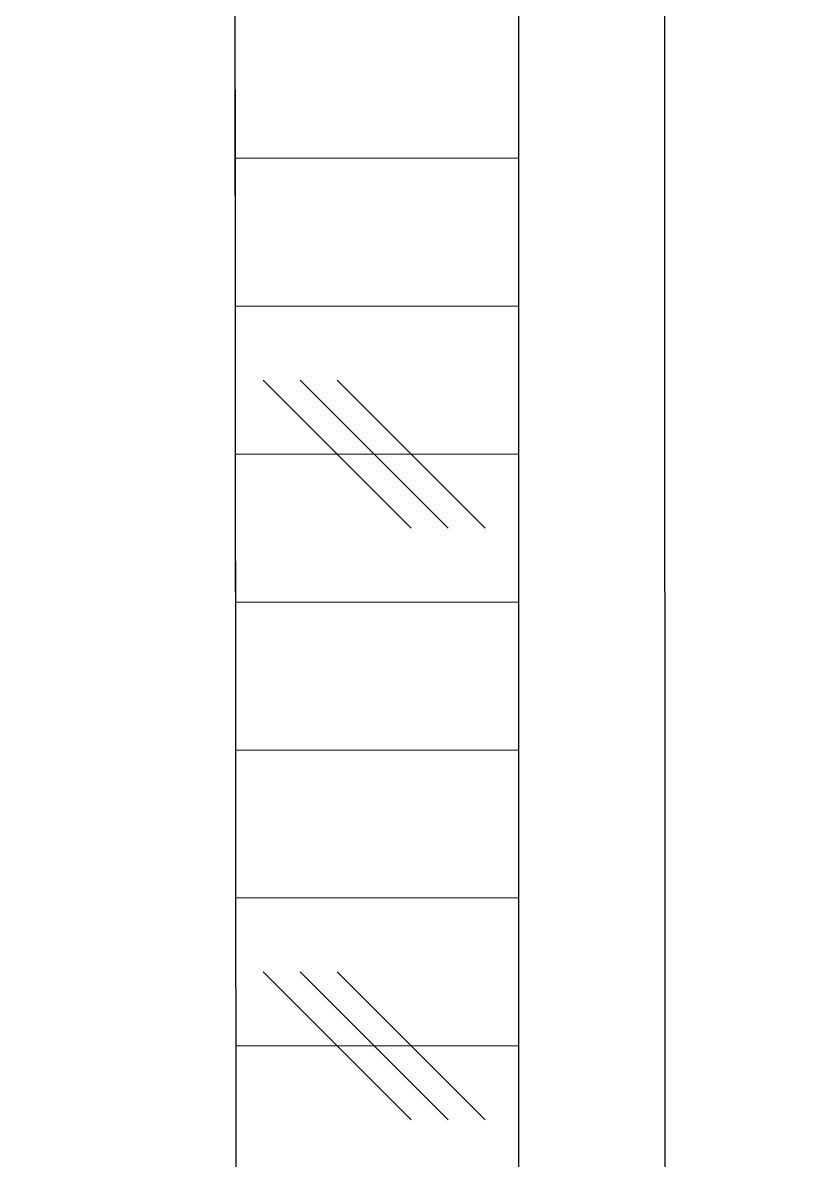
# Model space of a CAD drawing. Header units: inches. Extents: x -20.7 to 76.3, y -55.2 to 19.1.
# Drawn here: x 51.305 to 51.966, y -27.683 to -26.721 of the extents above; entities that cross this region are included whole.
import ezdxf

# ---------------------------------------------------------------- set-up
doc = ezdxf.new("R2010")
doc.units = ezdxf.units.IN
doc.header["$MEASUREMENT"] = 0
for name, color, linetype, lineweight in [('.ATI-HATCH', 7, 'Continuous', 0), ('G-ANNO-TTLB', 7, 'Continuous', 0), ('TYVEK', 7, 'Continuous', 0)]:
    doc.layers.add(name, color=color, linetype=linetype, lineweight=lineweight)

# ---------------------------------------------------------------- blocks, each defined once
blk = doc.blocks.new('Block_669')
at = {"layer": '.ATI-HATCH'}
blk.add_open_spline([(51.72383, -28.11988), (51.72383, -28.11988), (51.48543, -28.17101), (51.48543, -28.17101), (51.48543, -28.17101), (51.483, -24.58806), (51.483, -24.58806), (51.483, -24.58806), (51.95454, -24.8585), (51.95454, -24.8585), (51.95454, -24.8585), (51.72407, -24.99477), (51.72407, -24.99477), (51.72407, -24.99477), (51.72383, -24.99463), (51.72383, -24.99463), (51.72383, -24.99463), (51.72383, -28.11988), (51.72383, -28.11988)], degree=3, knots=[0, 0, 0, 0, 1, 1, 1, 2, 2, 2, 3, 3, 3, 4, 4, 4, 5, 5, 5, 6, 6, 6, 6], dxfattribs=at)
at = {"layer": '.ATI-HATCH', "color": 8, "lineweight": 0, "true_color": 0x808080}
for points in [[(51.48452, -26.83564), (51.48452, -26.83564), (51.72383, -26.83564), (51.72383, -26.83564)], [(51.48461, -26.96068), (51.48461, -26.96068), (51.72383, -26.96068), (51.72383, -26.96068)], [(51.63296, -27.14824), (51.63296, -27.14824), (51.50792, -27.0232), (51.50792, -27.0232)], [(51.66422, -27.14824), (51.66422, -27.14824), (51.53918, -27.0232), (51.53918, -27.0232)], [(51.69548, -27.14824), (51.69548, -27.14824), (51.57044, -27.0232), (51.57044, -27.0232)], [(51.48469, -27.08572), (51.48469, -27.08572), (51.72383, -27.08572), (51.72383, -27.08572)], [(51.48478, -27.21076), (51.48478, -27.21076), (51.72383, -27.21076), (51.72383, -27.21076)], [(51.48486, -27.3358), (51.48486, -27.3358), (51.72383, -27.3358), (51.72383, -27.3358)], [(51.48495, -27.46083), (51.48495, -27.46083), (51.72383, -27.46083), (51.72383, -27.46083)], [(51.63296, -27.64839), (51.63296, -27.64839), (51.50792, -27.52335), (51.50792, -27.52335)], [(51.66422, -27.64839), (51.66422, -27.64839), (51.53918, -27.52335), (51.53918, -27.52335)], [(51.69548, -27.64839), (51.69548, -27.64839), (51.57044, -27.52335), (51.57044, -27.52335)], [(51.48503, -27.58587), (51.48503, -27.58587), (51.72383, -27.58587), (51.72383, -27.58587)]]:
    blk.add_open_spline(points, degree=3, dxfattribs=at)

msp = doc.modelspace()

# ---------------------------------------------------------------- hatches: boundary and pattern name
at = {"layer": 'G-ANNO-TTLB', "true_color": 0xff00ff, "transparency": 33554687}
h = msp.add_hatch(color=6, dxfattribs=at)
edge = h.paths.add_edge_path()
edge.add_spline(control_points=[(71.85725, -54.94557), (71.85725, -54.94557), (31.15722, -54.94557), (31.15722, -54.94557), (31.15722, -54.94557), (31.15722, -20.81027), (31.15722, -20.81027), (31.15722, -20.81027), (71.85725, -20.81027), (71.85725, -20.81027), (71.85725, -20.81027), (71.85725, -54.94557), (71.85725, -54.94557)], knot_values=[0, 0, 0, 0, 1, 1, 1, 2, 2, 2, 3, 3, 3, 4, 4, 4, 4], degree=3, periodic=0)
edge = h.paths.add_edge_path()
edge.add_spline(control_points=[(31.28226, -20.93531), (31.28226, -20.93531), (31.28226, -54.82054), (31.28226, -54.82054), (31.28226, -54.82054), (71.73222, -54.82054), (71.73222, -54.82054), (71.73222, -54.82054), (71.73222, -20.93531), (71.73222, -20.93531), (71.73222, -20.93531), (31.28226, -20.93531), (31.28226, -20.93531)], knot_values=[0, 0, 0, 0, 1, 1, 1, 2, 2, 2, 3, 3, 3, 4, 4, 4, 4], degree=3, periodic=0)
edge.add_line((31.28226, -20.93531), (31.28226, -20.93531))

# ---------------------------------------------------------------- linework, layer by layer
at = {"layer": 'G-ANNO-TTLB'}
for points in [[(71.85725, -54.94557), (71.85725, -54.94557), (31.15722, -54.94557), (31.15722, -54.94557), (31.15722, -54.94557), (31.15722, -20.81027), (31.15722, -20.81027), (31.15722, -20.81027), (71.85725, -20.81027), (71.85725, -20.81027), (71.85725, -20.81027), (71.85725, -54.94557), (71.85725, -54.94557)], [(31.28226, -20.93531), (31.28226, -20.93531), (31.28226, -54.82054), (31.28226, -54.82054), (31.28226, -54.82054), (71.73222, -54.82054), (71.73222, -54.82054), (71.73222, -54.82054), (71.73222, -20.93531), (71.73222, -20.93531), (71.73222, -20.93531), (31.28226, -20.93531), (31.28226, -20.93531)]]:
    msp.add_open_spline(points, degree=3, knots=[0, 0, 0, 0, 1, 1, 1, 2, 2, 2, 3, 3, 3, 4, 4, 4, 4], dxfattribs=at)
at = {"layer": 'TYVEK', "color": 33, "lineweight": 25, "true_color": 0xcc9966}
for p, q in [((51.48543, -28.17101), (51.483, -24.58775)), ((51.72383, -24.99491), (51.72383, -28.11988)), ((51.84628, -25.06515), (51.84763, -28.09332))]:
    msp.add_line(p, q, dxfattribs=at)

# ---------------------------------------------------------------- block references
at = {"layer": '.ATI-HATCH'}
msp.add_blockref('Block_669', (0, 0), dxfattribs=at)

doc.saveas('drawing.dxf')
